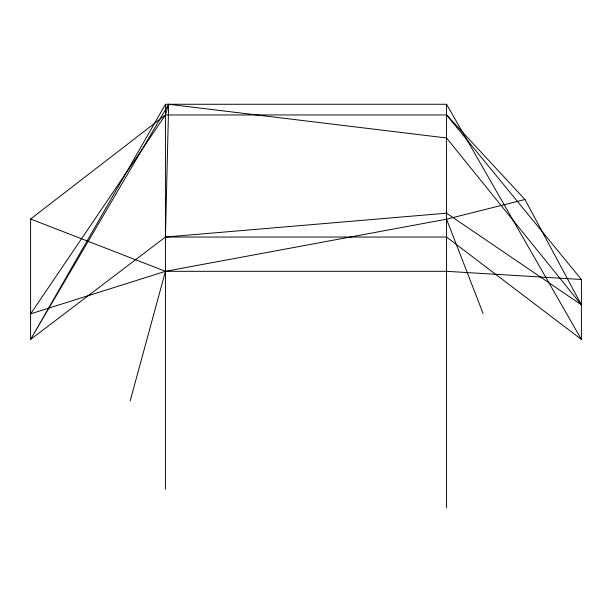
<?xml version="1.0" encoding="UTF-8"?>
<svg xmlns="http://www.w3.org/2000/svg" width="612" height="612" viewBox="0 0 612 612"><rect width="100%" height="100%" fill="white"/><g stroke="black" fill="none" stroke-linecap="round" stroke-linejoin="round"><path stroke-width="0.92" d="M130.188 400.875L165.439 271.315L446.561 219.18L524.974 199.504L581.4 304.853L446.561 213.183L165.439 237.043L30.6 339.43L30.6 219.02L165.439 114.957L168.644 104.27L446.561 137.983L581.4 304.853M581.4 339.43L446.561 104.27L165.439 104.27L30.6 339.43L168.644 104.27L165.439 237.043L446.561 237.043L581.4 339.43L581.4 279.485L446.561 114.957L165.439 114.957L30.6 313.872L165.439 271.315L446.561 271.315L581.4 279.485M30.6 219.02L165.439 271.315M446.561 114.957L524.974 199.504M446.561 219.18L483.105 313.535M446.561 104.27L446.561 507.731M165.439 104.27L165.439 489.172"/></g></svg>
